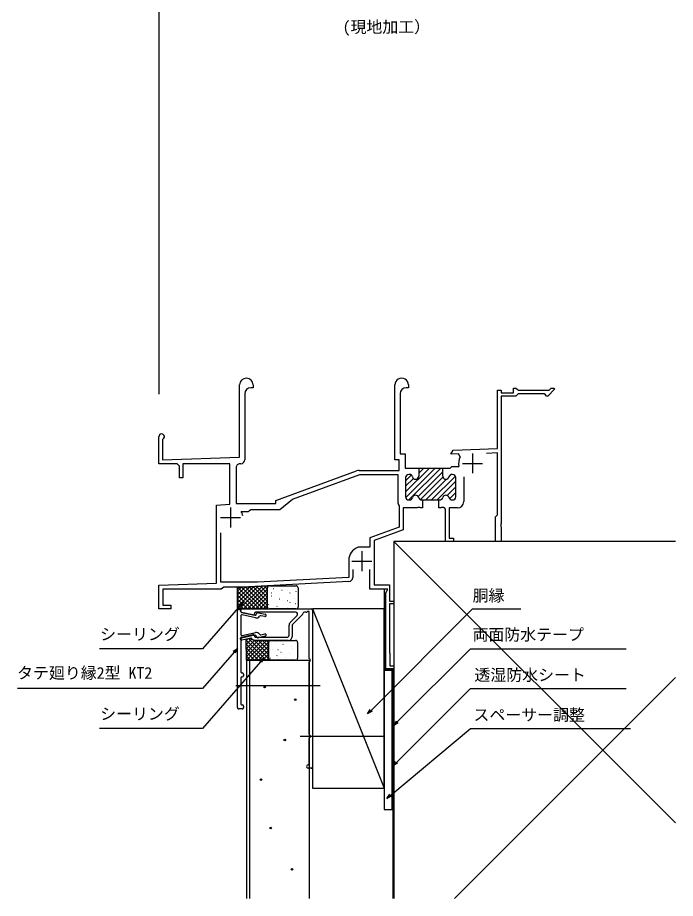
# Model space of a CAD drawing. Units: millimetres, scale not verified. Extents: x -525 to 525, y -784 to 779.
# Drawn here: x -175.9 to 154.5, y -123 to 319.7 of the extents above; entities that cross this region are included whole.
import ezdxf
from ezdxf.enums import TextEntityAlignment as Align

# ---------------------------------------------------------------- set-up
doc = ezdxf.new("R2010")
doc.units = ezdxf.units.MM
doc.header["$LTSCALE"] = 4
for name, color, linetype in [('0-2_YKK_11', 7, 'Continuous'), ('0-3_YKK_12', 2, 'Continuous'), ('0-4_YKK_13', 4, 'Continuous'), ('0-5_YKK_D', 6, 'Continuous'), ('0-7_YSS_K', 3, 'Continuous')]:
    doc.layers.add(name, color=color, linetype=linetype)
doc.styles.add('ＭＳ ゴシック', font='')
doc.styles.get('ＭＳ ゴシック').set_extended_font_data('MS Gothic')

msp = doc.modelspace()

# ---------------------------------------------------------------- linework, layer by layer
at = {"layer": '0-2_YKK_11'}
for p, q in [((-61.8, 130.705), (-61.8, 97.504)), ((46.414, 98.983), (45.495, 100.45)), ((52.6, 100.705), (52.6, 90.705)), ((-63.802, 95.505), (-64.2, 95.505)), ((30.978, 93.312), (19, 81.334)), ((33.807, 93.312), (19.042, 78.547)), ((20.635, 77.312), (36.635, 93.312)), ((25.322, 93.312), (25.262, 93.252)), ((28.15, 93.312), (25.6, 90.762)), ((25.6, 93.312), (37.6, 93.312)), ((47.6, 95.705), (57.6, 95.705)), ((21.827, 89.817), (19, 86.99)), ((20.902, 90.112), (20.6, 90.112)), ((37.6, 91.448), (25.256, 79.104)), ((37.71, 88.73), (26.436, 77.456)), ((43.972, 89.335), (31.949, 77.312)), ((41.859, 90.051), (40.76, 88.951)), ((42.6, 90.112), (42.298, 90.112)), ((48.2, 88.941), (48.2, 76.512)), ((19, 88.512), (19, 78.912)), ((22.946, 88.108), (19, 84.162)), ((39.562, 87.754), (29.121, 77.312)), ((44.2, 86.735), (34.777, 77.312)), ((44.2, 78.912), (44.2, 88.512)), ((44.2, 83.906), (39.862, 79.569)), ((44.2, 81.078), (41.043, 77.92)), ((20.6, 77.312), (20.902, 77.312)), ((27.5, 77.312), (35.7, 77.312)), ((42.298, 77.312), (42.6, 77.312)), ((-69, 73.505), (-69, 63.505)), ((-74, 68.505), (-64, 68.505)), ((64.2, 68.905), (64.8, 69.505)), ((66.76, 65.054), (66.76, 63.955)), ((66.76, 63.955), (67, 63.588)), ((-3, 51.505), (-3, 41.505)), ((-8, 46.505), (2, 46.505)), ((-7.6, 42.305), (-7.6, 38.307)), ((-9.495, 36.309), (-63.016, 33.505)), ((-64.868, 22.339), (-64.468, 22.339)), ((-63.4, 22.505), (-28.4, 22.505)), ((-65.468, -27.061), (-65.468, 21.739)), ((-64, 21.386), (-64, 21.905)), ((-63.868, 21.739), (-63.868, 21.395)), ((-63.868, 18.928), (-63.868, 9.75)), ((-57.729, 19.519), (-63.529, 20.801)), ((-63.397, 20.809), (-56.8, 19.351)), ((-56.452, 18.036), (-63.138, 19.514)), ((-57, 20.305), (-57, 20.105)), ((-36.277, 20.905), (-56.4, 20.905)), ((-54.881, 20.622), (-51.541, 19.883)), ((-51.8, 18.702), (-53.73, 19.128)), ((-39.014, 15.753), (-35.57, 19.197)), ((-32.986, 19.519), (-37.824, 14.68)), ((-31.014, 20.905), (-31.877, 20.905)), ((-30.3, 21.224), (-30.714, 20.985)), ((-27.8, 21.905), (-27.8, -56.895)), ((-39.6, 9.305), (-39.6, 14.339)), ((-38, 14.256), (-38, 8.705)), ((-63.529, 8.409), (-57.729, 9.69)), ((-56.8, 9.326), (-63.397, 7.868)), ((-63.138, 9.164), (-56.452, 10.642)), ((-57, 9.105), (-57, 8.905)), ((-53.73, 9.549), (-51.8, 9.976)), ((-64, 7.413), (-64, 7.823)), ((-63.868, 7.282), (-63.868, -9.061)), ((-58.861, 7.802), (-63.27, 6.827)), ((-40, 6.705), (-56.6, 6.705)), ((-56.4, 8.305), (-40.6, 8.305)), ((-51.541, 8.794), (-54.881, 8.056)), ((-63.868, -12.261), (-63.868, -25.061)), ((-63.268, -9.661), (-63.068, -9.661)), ((-63.068, -11.661), (-63.268, -11.661)), ((-62.468, -10.261), (-62.468, -11.061)), ((-63.268, -25.661), (-63.068, -25.661)), ((-62.468, -26.261), (-62.468, -27.061)), ((-63.068, -27.661), (-64.868, -27.661)), ((-29.4, -55.295), (-29.4, -42.535)), ((-28.4, -57.495), (-30, -57.495))]:
    msp.add_line(p, q, dxfattribs=at)
for points in [[(-103.2, 107.763), (-103.2, 97.505), (-64.4, 98.859), (-64.4, 135.105)], [(-57.6, 135.105), (-57.6, 133.705), (-58.8, 133.705)], [(-4.282, 92.105), (15.802, 92.105), (15.802, 97.505), (13.6, 97.505), (13.6, 135.105)], [(20.4, 135.105), (20.4, 133.705), (19.2, 133.705)], [(45.495, 100.45), (41.744, 100.319), (42.924, 102.361), (65.2, 103.139), (65.2, 132.505), (67, 132.505), (67, 131.105), (73.2, 131.105), (73.2, 133.505), (74.417, 133.505), (75.008, 133.005), (75.6, 132.505), (91.103, 132.505), (92.103, 133.505), (93.634, 133.505), (93.849, 132.987), (90.366, 129.505), (89.8, 129.505), (89.2, 130.105), (88.6, 130.705), (75.6, 130.705), (75, 130.105), (74.4, 129.505), (67, 129.505), (67, 65.421), (66.76, 65.054)], [(16.2, 130.705), (16.2, 100.505), (18.802, 100.505), (18.802, 93.312), (25.6, 93.312), (25.6, 89.312)], [(-63.016, 33.505), (-72.417, 33.505), (-73.008, 33.005), (-73.6, 32.505), (-103, 32.505), (-103, 24.505), (-99, 24.505), (-99, 22.505), (-105, 22.505), (-105, 34.505), (-76, 35.517), (-76, 74.655), (-69.4, 75.232), (-69.4, 95.505), (-93, 95.505), (-93, 88.505), (-94.6, 88.505), (-94.6, 94.305), (-95.8, 95.505), (-105, 95.505), (-105, 109.105)], [(64.8, 69.505), (65.2, 69.905), (65.2, 100.933), (59.549, 100.736)], [(-66.2, 93.504), (-66.2, 75.505), (-46.2, 75.505), (-46.2, 77.105), (-5.65, 91.863)], [(37.6, 89.312), (37.6, 93.312), (41.408, 93.312), (42.2, 94.105), (45.786, 94.105)], [(-63.574, 71.505), (-59.983, 71.505), (-59.392, 72.005), (-58.8, 72.505), (-44.2, 72.505), (-37.914, 77.779), (-4.05, 90.105), (15, 90.105), (15, 76.512)], [(27.098, 77.312), (27.5, 77.312), (27.5, 73.312), (26.517, 73.312), (26.15, 73.552)], [(38.15, 73.552), (37.05, 73.552), (36.683, 73.312), (35.7, 73.312), (35.7, 77.312), (36.102, 77.312)], [(15.8, 74.395), (15.8, 63.705), (1, 58.318), (1, 53.505), (-4.932, 53.505)], [(26.15, 73.552), (25.05, 73.552), (24.683, 73.312), (17.8, 73.312), (17.8, 62.305), (3.2, 56.991), (3.2, 34.705), (10.8, 34.705), (10.8, 26.505), (13, 26.505), (13, 25.105), (10.8, 25.105), (10.8, 0.505), (11, 0.305), (11, -6.095), (13, -6.095), (13, -7.495), (9, -7.495), (9, 30.703), (10.04, 32.505), (1, 32.505), (1, 42.305)], [(45, 73.312), (40.8, 73.312), (40.8, 58.105), (43, 58.105), (43, 56.505), (39, 56.505), (39, 72.719), (38.47, 73.315), (38.15, 73.552)], [(67, 63.588), (67, 56.505), (64.2, 56.505), (64.2, 68.905)], [(-55.436, 35.905), (-73.8, 35.905), (-73.8, 60.797)], [(-9.6, 46.905), (-9.6, 38.307), (-55.436, 35.905)], [(-29.16, -2.746), (-29.4, -2.379), (-29.4, 20.705)], [(-29.4, -40.456), (-29.4, -4.212), (-29.16, -3.845)]]:
    msp.add_lwpolyline(points, dxfattribs=at)
for centre, radius, start, end in [((-61, 135.105), 3.4, 0, 179.99996), ((17, 135.105), 3.4, 0, 180.00002), ((-58.8, 130.705), 3, 89.99998, 179.99996), ((19.2, 130.705), 3, 89.99998, 179.99996), ((-103.6, 109.105), 1.4, 286.60157, 180.00002), ((-63.802, 97.505), 2, 270, 359.99998), ((52.6, 95.707), 7, 152.09554, 193.23019), ((-64.2, 93.505), 2, 89.99998, 180.00002), ((-4.282, 88.105), 4, 89.99998, 109.99993), ((20.6, 88.512), 1.6, 89.99998, 180.00002), ((20.902, 88.512), 1.6, 14.4775, 89.99998), ((24, 89.312), 1.6, 194.47752, 270), ((24, 89.312), 1.6, 270, 0), ((39.2, 89.312), 1.6, 180.00002, 270), ((39.2, 89.312), 1.6, 270, 345.52248), ((42.298, 88.512), 1.6, 89.99998, 165.52246), ((42.6, 88.512), 1.6, 0, 89.99998), ((24, 78.112), 1.6, 89.99998, 165.52246), ((24, 78.112), 1.6, 14.4775, 89.99998), ((39.2, 78.112), 1.6, 89.99998, 165.52246), ((39.2, 78.112), 1.6, 14.4775, 89.99998), ((18.2, 76.512), 3.2, 180.00002, 221.40963), ((20.6, 78.912), 1.6, 180.00002, 270), ((20.902, 78.912), 1.6, 270, 345.52248), ((27.098, 78.912), 1.6, 194.47752, 270), ((36.102, 78.912), 1.6, 270, 345.52248), ((42.298, 78.912), 1.6, 194.47752, 270), ((42.6, 78.912), 1.6, 270, 0), ((45, 76.512), 3.2, 270, 0), ((-69, 68.505), 6.2, 7.35769, 28.93855), ((-2.6, 46.905), 7, 109.46296, 180.00002), ((-9.6, 38.307), 2, 273.00001, 0), ((-64.868, 21.739), 0.6, 90, 180), ((-64.468, 21.739), 0.6, 0, 90), ((-63.4, 21.905), 0.6, 89.99566, 179.99858), ((-28.4, 21.905), 0.6, 0.00003, 90.00003), ((-63.4, 21.386), 0.6, 179.99952, 257.53677), ((-63.268, 21.395), 0.6, 180, 257.53728), ((-63.268, 18.928), 0.6, 77.53728, 180), ((-57.6, 20.105), 0.6, 257.53753, 359.99932), ((-56.4, 20.305), 0.6, 89.99566, 179.99566), ((-56.67, 19.937), 0.6, 257.53725, 349.48092), ((-56.02, 19.989), 2, 257.53728, 326.20735), ((-55.097, 19.645), 1, 77.53728, 169.48092), ((-53.859, 18.543), 0.6, 77.53728, 146.20735), ((-51.67, 19.288), 0.6, 257.53728, 0.46089), ((-51.67, 19.297), 0.6, 359.53911, 77.53728), ((-36.277, 19.905), 1, 315.00003, 90.00003), ((-34.4, 20.933), 2, 315.00003, 346.01353), ((-31.877, 20.305), 0.6, 90.00003, 166.01353), ((-31.014, 21.505), 0.6, 270.00112, 300.00112), ((-30, 20.705), 0.6, 0.00003, 120.00003), ((-37.6, 14.339), 2, 135.00003, 180.00003), ((-37.4, 14.256), 0.6, 135.00003, 180.00003), ((-63.268, 9.75), 0.6, 180, 282.46272), ((-57.6, 9.105), 0.6, 359.99853, 102.46128), ((-56.4, 8.905), 0.6, 179.99712, 270.00003), ((-56.67, 8.741), 0.6, 10.51853, 102.46272), ((-56.02, 8.689), 2, 33.79265, 102.46272), ((-53.859, 10.135), 0.6, 213.79265, 282.46272), ((-51.67, 9.39), 0.6, 359.53911, 102.46272), ((-51.67, 9.38), 0.6, 282.46272, 0.46089), ((-40.6, 9.305), 1, 270.00003, 0.00003), ((-63.4, 7.823), 0.6, 102.45892, 179.99839), ((-63.4, 7.413), 0.6, 180.00003, 282.46275), ((-63.268, 7.282), 0.6, 102.46272, 180), ((-58.732, 7.216), 0.6, 34.92961, 102.46275), ((-56.6, 8.705), 2, 214.92961, 270.00003), ((-55.097, 9.033), 1, 190.51853, 282.46272), ((-40, 8.705), 2, 270.00003, 0.00003), ((-29.4, -3.295), 0.6, 293.57821, 66.42185), ((-63.268, -9.061), 0.6, 179.99709, 270), ((-63.268, -12.261), 0.6, 89.99709, 179.99709), ((-63.068, -10.261), 0.6, 360, 90), ((-63.068, -11.061), 0.6, 270.00437, 0.00437), ((-63.268, -25.061), 0.6, 179.99709, 270), ((-63.068, -26.261), 0.6, 0, 90), ((-64.868, -27.061), 0.6, 179.99854, 270.00437), ((-63.068, -27.061), 0.6, 270.00146, 0.00437), ((-28.8, -40.456), 0.6, 180.00003, 240.00003), ((-28.8, -42.535), 0.6, 119.99772, 180.00003), ((-29.4, -41.495), 0.6, 299.99772, 60.00003), ((-30, -56.695), 0.8, 89.99826, 270.00044), ((-30, -55.295), 0.6, 270.00149, 0.00149), ((-28.4, -56.895), 0.6, 270.00149, 0.0044)]:
    msp.add_arc(centre, radius, start, end, dxfattribs=at)
at = {"layer": '0-3_YKK_12'}
for p, q in [((-105, 322.5), (-105, 130.505)), ((-66.234, -15.972), (-24.012, -15.959)), ((-34.034, -41.497), (8.188, -41.484))]:
    msp.add_line(p, q, dxfattribs=at)
at = {"layer": '0-4_YKK_13'}
for p, q in [((-61, -3.295), (-61, -122.95)), ((-61, -3.295), (-29.4, -3.295)), ((-59.4, -3.295), (-59.4, -122.95)), ((-29.4, -3.295), (-29.4, -122.95))]:
    msp.add_line(p, q, dxfattribs=at)
for centre in [(-51.83, -16.751), (-36.437, -23.043), (-41.718, -43.377), (-53.683, -63.233), (-48.808, -87.605), (-38.104, -108.339)]:
    msp.add_circle(centre, 0.4, dxfattribs=at)
at = {"layer": '0-5_YKK_D'}
for points in [[(-62.328, 26.333), (-64.001, 24.408), (-83.042, 2.505), (-134.76, 2.505)], [(-64.517, 24.857), (-62.328, 26.333), (-63.485, 23.96)], [(-0.122, -30.241), (1.682, -28.438), (52.624, 22.505), (76.871, 22.505)], [(-65.468, 2.721), (-67.141, 0.796), (-83.042, -17.495), (-175.935, -17.495)], [(-67.656, 1.245), (-65.468, 2.721), (-66.625, 0.348)], [(13, -35.985), (14.803, -34.182), (51.49, 2.505), (129.852, 2.505)], [(-52.237, -2.059), (-53.91, -3.983), (-83.042, -37.495), (-134.76, -37.495)], [(-54.425, -3.535), (-52.237, -2.059), (-53.394, -4.431)], [(12.6, -56.385), (14.403, -54.582), (51.49, -17.495), (129.852, -17.495)], [(2.165, -28.922), (-0.122, -30.241), (1.198, -27.955)], [(15.286, -34.665), (13, -35.985), (14.32, -33.699)], [(9.519, -72.713), (11.472, -71.074), (51.49, -37.495), (131.954, -37.495)], [(14.886, -55.065), (12.6, -56.385), (13.92, -54.099)], [(11.911, -71.597), (9.519, -72.713), (11.033, -70.551)]]:
    msp.add_lwpolyline(points, dxfattribs=at)
at = {"layer": '0-7_YSS_K'}
for p, q in [((13, 56.505), (154.496, -84.992)), ((-65.467, 33.537), (-65.5, 33.505)), ((-65.468, 23.537), (-55.084, 33.92)), ((-65.467, 25.537), (-57.195, 33.81)), ((-65.467, 27.537), (-59.305, 33.699)), ((-65.467, 29.537), (-61.416, 33.588)), ((-65.467, 31.537), (-63.5, 33.505)), ((-54.5, 22.505), (-65.467, 33.472)), ((-56.5, 22.505), (-65.467, 31.472)), ((-64.5, 22.505), (-52.973, 34.031)), ((-52.5, 22.505), (-63.5, 33.505)), ((-62.5, 22.505), (-50.863, 34.141)), ((-50.5, 22.505), (-61.575, 33.58)), ((-60.5, 22.505), (-50.528, 32.476)), ((-50.505, 24.51), (-59.675, 33.68)), ((-50.511, 26.516), (-57.774, 33.779)), ((-50.517, 28.522), (-55.874, 33.879)), ((-50.523, 30.528), (-53.974, 33.978)), ((-50.528, 32.533), (-52.073, 34.078)), ((-50.454, 23.505), (-50.454, 33.163)), ((-49.454, 34.163), (-36.038, 34.163)), ((-47.356, 32.838), (-47.268, 32.886)), ((-43.203, 31.974), (-43.115, 32.022)), ((-40.258, 31.603), (-40.245, 31.618)), ((-36.037, 31.233), (-35.944, 31.41)), ((-35.038, 33.163), (-35.038, 23.505)), ((-58.5, 22.505), (-65.467, 29.472)), ((-60.5, 22.505), (-65.467, 27.472)), ((-58.5, 22.505), (-50.522, 30.482)), ((-56.5, 22.505), (-50.517, 28.487)), ((-48.539, 29.059), (-48.451, 29.107)), ((-48.314, 30.638), (-48.301, 30.653)), ((-44.489, 27.591), (-44.401, 27.638)), ((-44.208, 27.194), (-44.195, 27.209)), ((-40.336, 26.726), (-40.248, 26.774)), ((-39.153, 30.505), (-39.066, 30.553)), ((-36.687, 27.564), (-36.673, 27.579)), ((-64.5, 22.505), (-65.468, 23.473)), ((-62.5, 22.505), (-65.467, 25.472)), ((-54.5, 22.505), (-50.511, 26.493)), ((-52.5, 22.505), (-50.505, 24.499)), ((-49.825, 24.676), (-49.737, 24.724)), ((-36.038, 22.505), (-49.454, 22.505)), ((-45.672, 23.811), (-45.584, 23.859)), ((-40.57, 23.228), (-40.556, 23.243)), ((-39.051, 25.53), (-38.957, 25.707)), ((-36.286, 25.257), (-36.199, 25.305)), ((-27.8, 22.505), (8.2, -67.495)), ((-61.062, 6.643), (-60.205, 7.499)), ((-51, -3.295), (-61.062, 6.767)), ((-53, -3.295), (-61.05, 4.755)), ((-61.049, 4.655), (-58.245, 7.459)), ((-61.037, 2.668), (-56.794, 6.91)), ((-61.025, 0.68), (-54.85, 6.854)), ((-61.012, -1.308), (-52.906, 6.798)), ((-61, -3.295), (-50.962, 6.743)), ((-49.928, -2.367), (-59.867, 7.572)), ((-59, -3.295), (-49.928, 5.776)), ((-49.928, -0.367), (-57.218, 6.922)), ((-49.928, 1.633), (-55.158, 6.863)), ((-49.928, 3.633), (-53.099, 6.804)), ((-49.944, 5.649), (-51.04, 6.745)), ((-49.928, -2.295), (-49.928, 5.705)), ((-49.248, 5.513), (-49.235, 5.528)), ((-48.928, 6.705), (-36.28, 6.705)), ((-46.559, 6.017), (-46.472, 6.065)), ((-42.657, 4.719), (-42.564, 4.895)), ((-42.406, 5.152), (-42.319, 5.2)), ((-41.192, 6.478), (-41.179, 6.493)), ((-35.28, 5.705), (-35.28, -2.295)), ((-55, -3.295), (-61.037, 2.742)), ((-57, -3.295), (-61.025, 0.73)), ((-57, -3.295), (-49.928, 3.776)), ((-55, -3.295), (-49.928, 1.776)), ((-47.742, 2.237), (-47.654, 2.285)), ((-45.142, 2.069), (-45.129, 2.084)), ((-43.693, 0.769), (-43.605, 0.817)), ((-38.357, 3.684), (-38.269, 3.732)), ((-37.621, 2.439), (-37.607, 2.454)), ((-59, -3.295), (-61.012, -1.283)), ((-53, -3.295), (-49.928, -0.224)), ((-51, -3.295), (-49.964, -2.259)), ((-49.559, -2.862), (-49.546, -2.847)), ((-49.028, -2.146), (-48.94, -2.098)), ((-49, -3.295), (-48.967, -3.262)), ((-36.28, -3.295), (-48.928, -3.295)), ((-45.671, -0.984), (-45.577, -0.807)), ((-44.875, -3.011), (-44.787, -2.963)), ((-41.504, -1.897), (-41.49, -1.882)), ((-39.54, -0.096), (-39.452, -0.048)), ((-35.49, -1.564), (-35.402, -1.516)), ((12.6, -7.895), (12.6, -122.95)), ((154.496, -11.999), (43.546, -122.95))]:
    msp.add_line(p, q, dxfattribs=at)
for points in [[(154.496, 56.505), (13, 56.505), (13, -122.95)], [(8.2, 32.505), (8.2, -8.295), (12.2, -8.295), (12.2, -37.107)], [(12.6, -7.895), (8.6, -7.895), (8.6, 12.893)]]:
    msp.add_lwpolyline(points, dxfattribs=at)
for points in [[(-50.5, 22.505), (-65.468, 22.505), (-65.467, 33.505), (-63.016, 33.505), (-50.533, 34.159)], [(-27.8, -67.495), (8.2, -67.495), (8.2, 22.505), (-27.8, 22.505)], [(-61, -3.295), (-61.066, 7.314), (-58.732, 7.816), (-57.525, 6.931), (-49.635, 6.705), (-49.928, 5.705), (-49.928, -2.295), (-48.934, -3.295)], [(12.2, -78.295), (12.2, -8.295), (8.2, -8.295), (8.2, -78.295)]]:
    msp.add_lwpolyline(points, close=True, dxfattribs=at)
for centre, start, end in [((-49.454, 33.163), 90, 180), ((-36.038, 33.163), 0, 90), ((-49.454, 23.505), 180, 270), ((-36.038, 23.505), 270, 0), ((-48.928, 5.705), 90, 180), ((-36.28, 5.705), 0, 90), ((-48.928, -2.295), 180, 270), ((-36.28, -2.295), 270, 360)]:
    msp.add_arc(centre, 1, start, end, dxfattribs=at)

# ---------------------------------------------------------------- texts
at = {"layer": '0-5_YKK_D', "style": 'ＭＳ ゴシック'}
for s, p in [('(現地加工）', (-12.702, 310.377)), ('胴縁', (52.659, 24.608)), ('シーリング', (-134.484, 5.13)), ('両面防水テープ', (52.57, 4.953)), ('タテ廻り縁2型 KT2', (-176.222, -14.313)), ('透湿防水シート', (53.521, -15.347)), ('シーリング', (-134.484, -34.87)), ('スペーサー調整', (53.059, -35.392))]:
    msp.add_text(s, height=5.865, dxfattribs=at).set_placement(p, align=Align.BOTTOM_LEFT)

doc.saveas('drawing.dxf')
